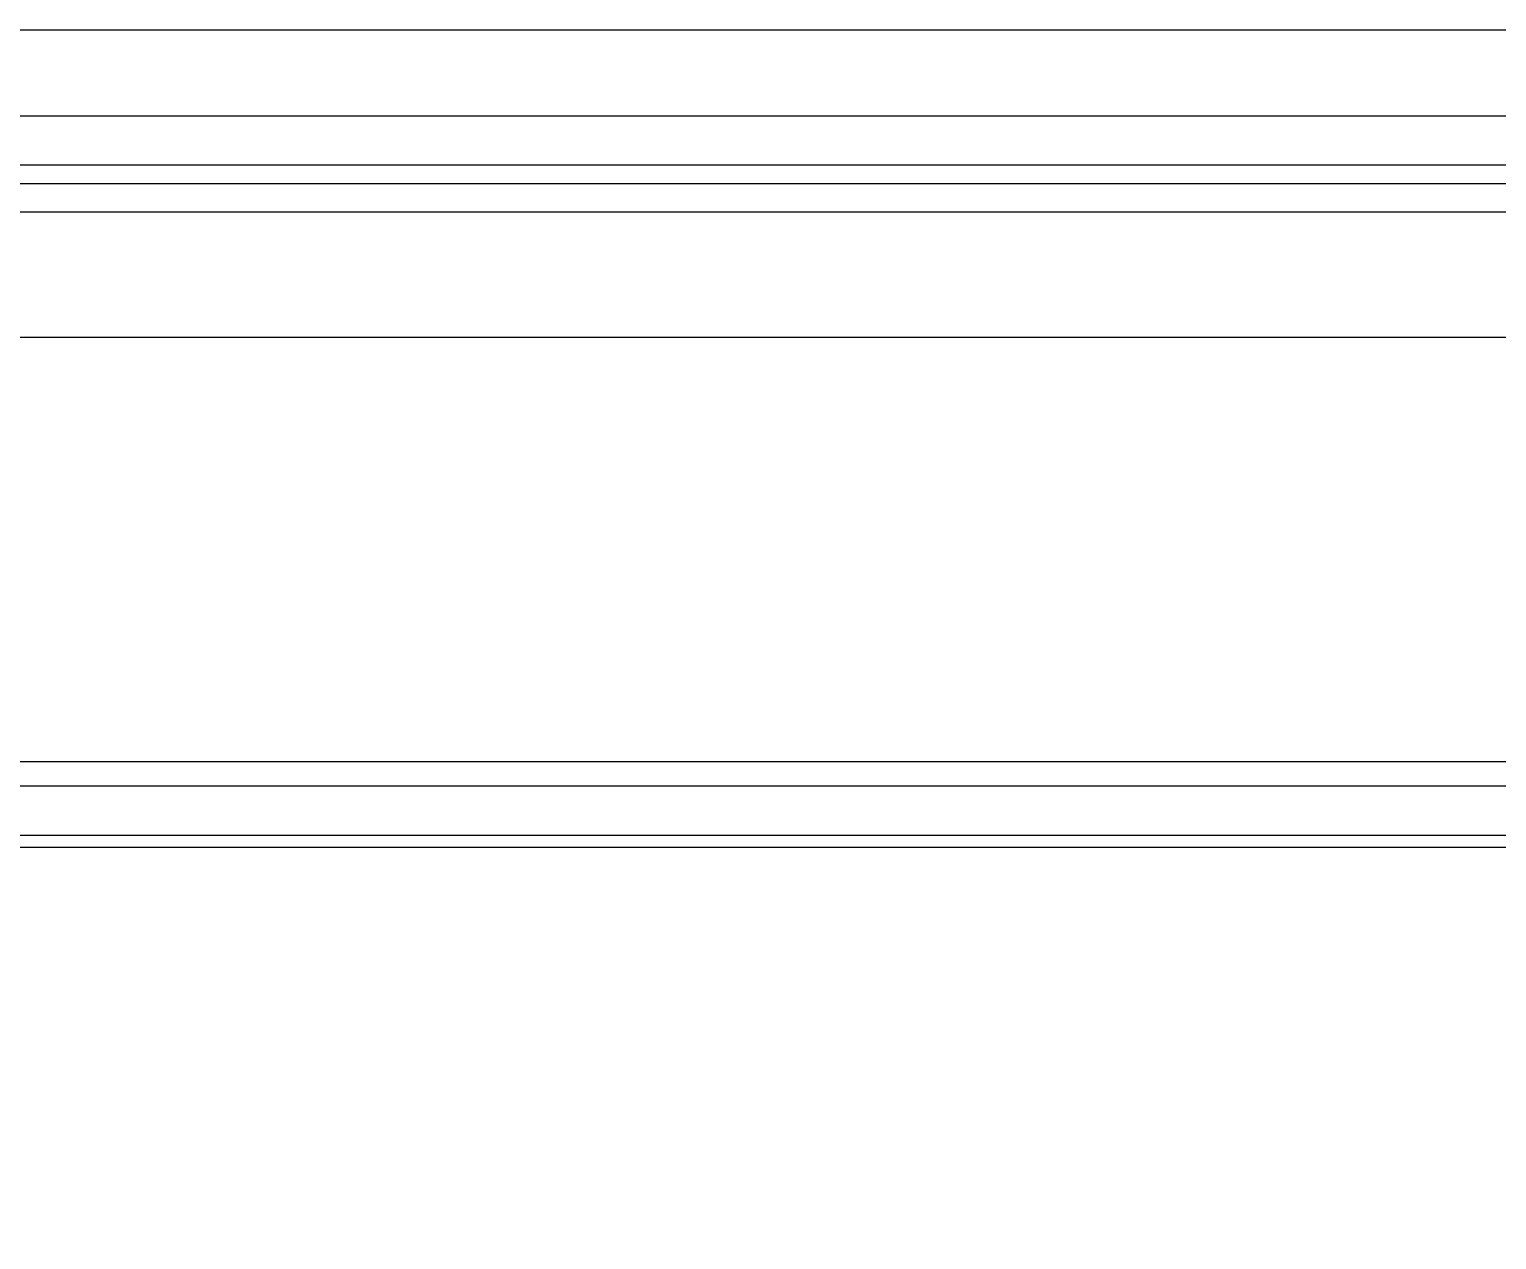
# Model space of a CAD drawing. Header units: metres. Extents: x -101133.8 to -101066.7, y -24899.3 to -24824.7.
# Drawn here: x -101102.3443 to -101102.2843, y -24845.3235 to -24845.2741 of the extents above; entities that cross this region are included whole.
import ezdxf

# ---------------------------------------------------------------- set-up
doc = ezdxf.new("R2010")
doc.units = ezdxf.units.M
doc.header["$LTSCALE"] = 0.2
doc.header["$PDSIZE"] = -5
doc.layers.add('CMT-COTATION DIVERS', color=1, linetype='Continuous')
doc.layers.add('CMT-CVC-MATERIEL', color=30, linetype='Continuous')
doc.styles.get("Standard").update_dxf_attribs({"font": 'arial.ttf'})
doc.dimstyles.get("Standard").update_dxf_attribs({"dimtxt": 0.18, "dimasz": 0.18, "dimexe": 0.18, "dimexo": 0.0625, "dimgap": 0.09, "dimtad": 0, "dimtih": 1, "dimtoh": 1, "dimdec": 4, "dimzin": 0, "dimdsep": 46, "dimtxsty": 'Standard', "dimcen": 0.09, "dimadec": 0, "dimazin": 0, "dimtfac": 1, "dimtdec": 4, "dimtofl": 0, "dimtmove": 0, "dimatfit": 3, "dimfxl": 1, "dimtolj": 1, "dimtzin": 0, "dimarcsym": 0})

# ---------------------------------------------------------------- blocks, each defined once
blk = doc.blocks.new('Cassette 600x600')
at = {"linetype": 'Continuous', "lineweight": 13}
for p, q in [((-20078.23, 72.805), (-20078.23, 443.205)), ((-20077.73, 443.205), (-20077.73, 72.805)), ((-20075.73, 104.505), (-20075.73, 411.505)), ((-20074.73, 104.505), (-20074.73, 411.505)), ((-20057.385, 115.505), (-20057.385, 400.505)), ((-20052.256, 399.7), (-20052.256, 116.311)), ((-20051.107, 116.417), (-20051.107, 399.593)), ((-20050.33, 399.505), (-20050.33, 116.505)), ((-20048.33, 398.005), (-20048.33, 118.005)), ((-20044.817, 393.969), (-20044.817, 122.041))]:
    blk.add_line(p, q, dxfattribs=at)
blk = doc.blocks.new('COT-45')
at = {"color": 0}
for p, q in [((0, -1), (0, 1)), ((-1, 0), (1, 0))]:
    blk.add_line(p, q, dxfattribs=at)
at = {"color": 0, "const_width": 0.4}
blk.add_lwpolyline([(-0.4419, -0.4419), (0.4419, 0.4419)], dxfattribs=at)
blk = doc.blocks.new('*D137')
at = {"layer": 'CMT-COTATION DIVERS', "color": 0, "lineweight": -2}
for p, q in [((-101102.361981, -24845.006592), (-101101.332678, -24845.006592)), ((-101101.382678, -24845.031592), (-101101.382678, -24845.336654)), ((-101101.352678, -24845.361654), (-101101.332678, -24845.361654))]:
    blk.add_line(p, q, dxfattribs=at)
at = {"layer": 'Defpoints', "color": 0, "lineweight": 15}
for p in [(-101102.391981, -24845.006592), (-101101.382678, -24845.361654), (-101101.382678, -24845.361654)]:
    blk.add_point(p, dxfattribs=at)
at = {"layer": 'CMT-COTATION DIVERS', "color": 0, "lineweight": -2, "xscale": 0.025, "yscale": 0.025, "zscale": 0.025}
for p, rotation in [((-101101.382678, -24845.006592), 90), ((-101101.382678, -24845.361654), 270)]:
    blk.add_blockref('COT-45', p, dxfattribs=dict(at, rotation=rotation))
at = {"layer": 'CMT-COTATION DIVERS', "color": 0, "lineweight": 15, "insert": (-101101.458496, -24845.184123), "char_height": 0.075, "attachment_point": 5, "rotation": 90}
blk.add_mtext('\\A1;36', dxfattribs=at)

msp = doc.modelspace()

# ---------------------------------------------------------------- block references
at = {"layer": 'CMT-CVC-MATERIEL', "xscale": 0.001, "yscale": 0.001, "zscale": 0.001, "rotation": 90}
msp.add_blockref('Cassette 600x600', (-101102.116291, -24825.229281), dxfattribs=at)

# ---------------------------------------------------------------- dimensions: what is measured, and where the dimension line sits
at = {"layer": 'CMT-COTATION DIVERS', "lineweight": 15}
dim = msp.add_linear_dim(base=(-101101.382678, -24845.361654), p1=(-101102.391981, -24845.006592), p2=(-101101.382678, -24845.361654), angle=90, dimstyle='Standard', override={"dimscale": 0.05, "dimtxt": 1.5, "dimasz": 0.5, "dimexe": 1, "dimexo": 0.6, "dimgap": 0.75, "dimtad": 1, "dimtih": 0, "dimtoh": 0, "dimdec": 0, "dimlfac": 100, "dimblk": 'COT-45', "dimcen": 0, "dimadec": 2, "dimazin": 2, "dimtdec": 2, "dimtix": 1, "dimtmove": 1, "dimfrac": 1}, dxfattribs=at)
dim.commit()
dim.dimension.update_dxf_attribs({"geometry": '*D137', "text_midpoint": (-101101.458496, -24845.184123)})

doc.saveas('drawing.dxf')
